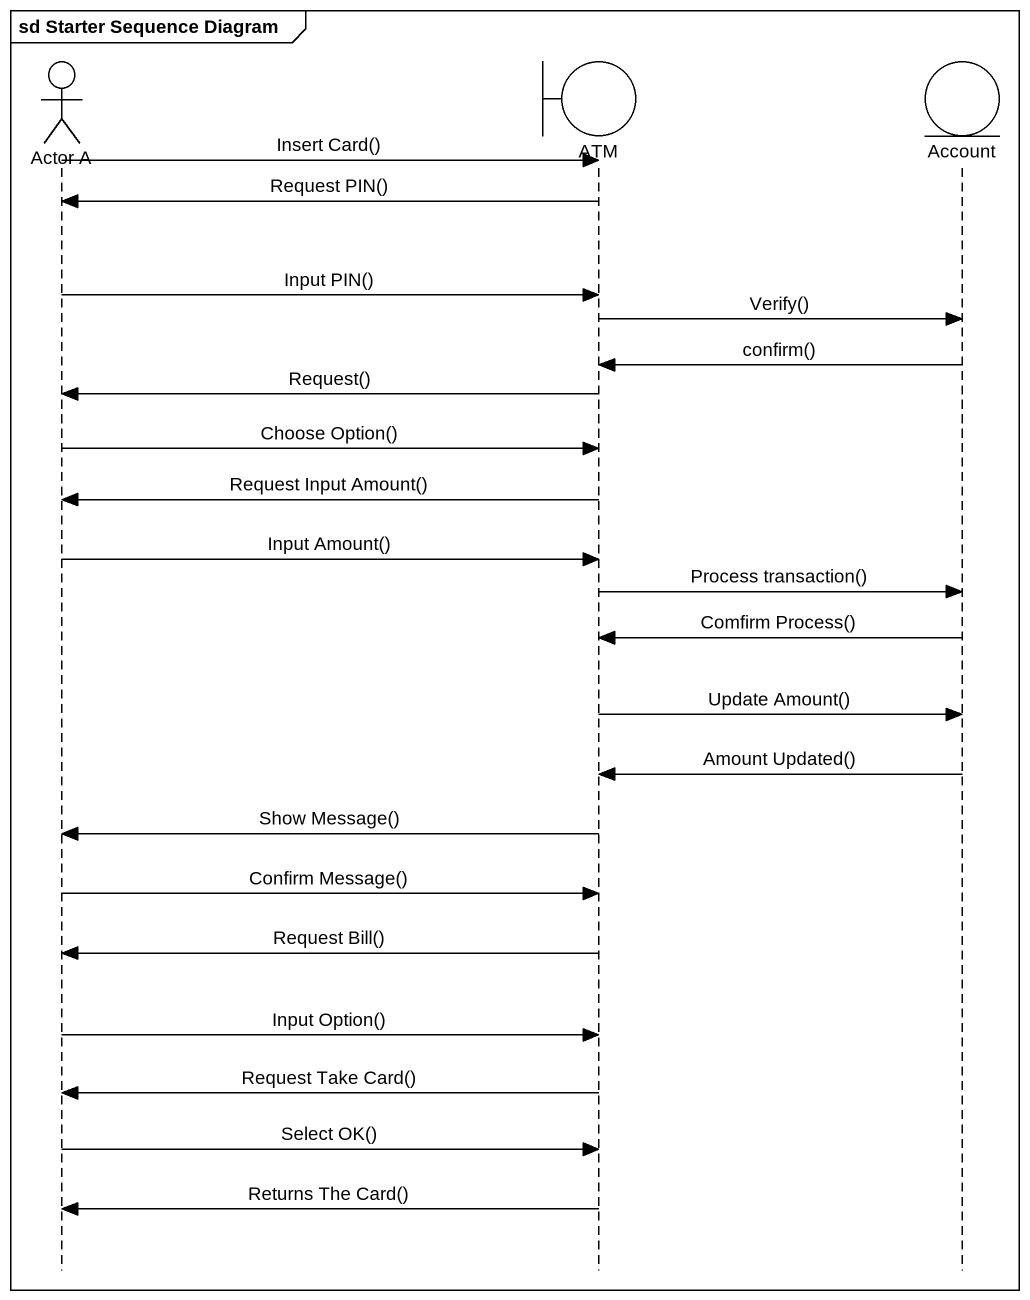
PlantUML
@startuml
mainframe sd Starter Sequence Diagram
hide footbox
actor "Actor A" as Actor_A
boundary ATM
entity Account

Actor_A -> ATM : Insert Card()
ATM -> Actor_A : Request PIN()
Actor_A -> ATM : Input PIN()
ATM -> Account : Verify()
Account -> ATM : confirm()
ATM -> Actor_A : Request()
Actor_A -> ATM : Choose Option()
ATM -> Actor_A : Request Input Amount()
Actor_A -> ATM : Input Amount()
ATM -> Account : Process transaction()
Account -> ATM : Comfirm Process()
ATM -> Account : Update Amount()
Account -> ATM : Amount Updated()
ATM -> Actor_A : Show Message()
Actor_A -> ATM : Confirm Message()
ATM -> Actor_A : Request Bill()
Actor_A -> ATM : Input Option()
ATM -> Actor_A : Request Take Card()
Actor_A -> ATM : Select OK()
ATM -> Actor_A : Returns The Card()
@enduml
